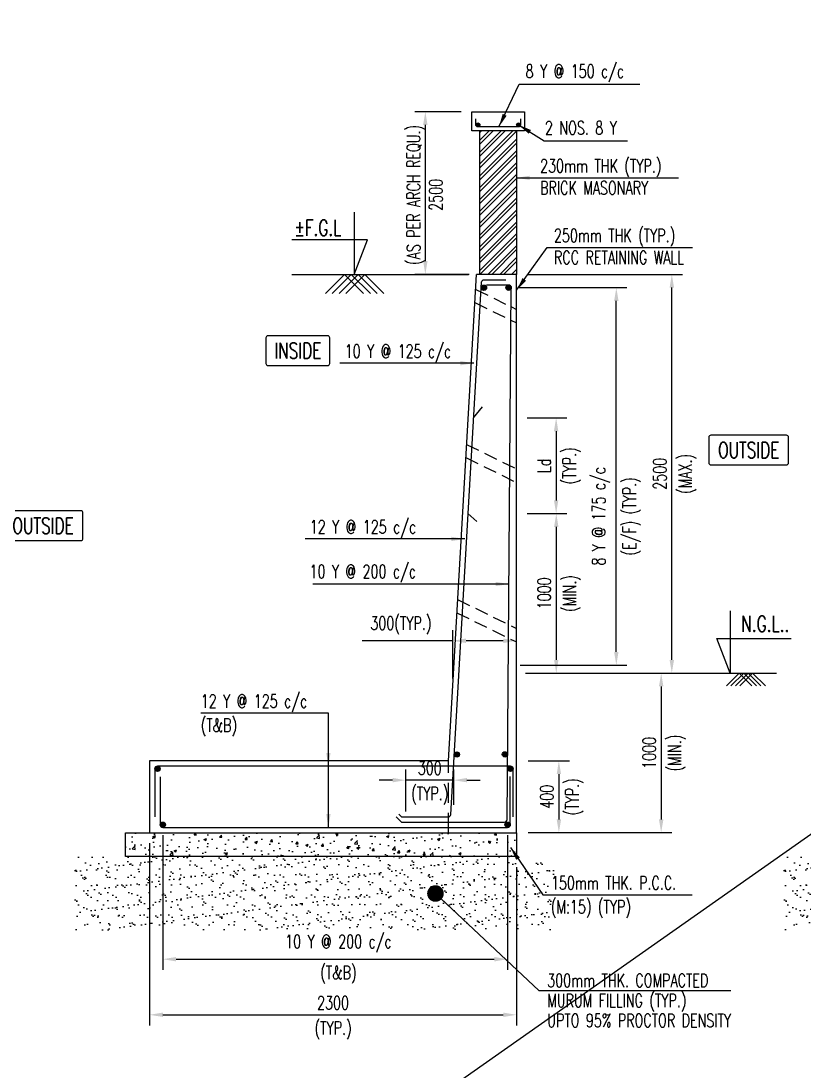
# Model space of a CAD drawing. Header units: millimetres. Extents: x 2843046 to 3042813, y -234641 to -168101.
# Drawn here: x 2879146 to 2893887, y -198694 to -178946 of the extents above; entities that cross this region are included whole.
import ezdxf
from ezdxf.enums import TextEntityAlignment as Align

# ---------------------------------------------------------------- set-up
doc = ezdxf.new("R2010")
doc.units = ezdxf.units.MM
doc.header["$MEASUREMENT"] = 0
doc.header["$PDMODE"] = 34
doc.header["$PDSIZE"] = -5
doc.linetypes.add('Hidden', pattern=[0.375, 0.25, -0.125])
for name, color, linetype in [('NO. BEAM', 3, 'Continuous'), ('S- PILE CAP', 4, 'Continuous'), ('S-BEAM SIZES', 3, 'Continuous'), ('S-COLUMN', 1, 'Continuous'), ('S-CONCRET LINE', 4, 'Continuous'), ('S-DIM-1', 5, 'Continuous'), ('S-FILLING', 9, 'Continuous'), ('S-FOOTING', 4, 'Continuous'), ('S-HATCH', 253, 'Continuous'), ('S-LEVEL SECTION', 3, 'Continuous'), ('S-PCC', 9, 'Continuous'), ('S-REINFORCEMENT', 6, 'Continuous'), ('S-RETAINING WALL', 6, 'Continuous'), ('S-TEXT-1', 4, 'Continuous'), ('TITLE', 6, 'Continuous')]:
    doc.layers.add(name, color=color, linetype=linetype)
doc.layers.add('RIDE-PROFILE', color=8, linetype='Continuous', lineweight=25)
doc.styles.add('ROMANS', font='simplex.shx', dxfattribs={"width": 0.7})
doc.dimstyles.new('dim100', dxfattribs={"dimtxt": 250, "dimasz": 250, "dimexe": 200, "dimexo": 200, "dimgap": 100, "dimtad": 1, "dimdec": 0, "dimzin": 0, "dimdsep": 46, "dimtxsty": 'ROMANS', "dimcen": 0, "dimclrd": 5, "dimclre": 5, "dimclrt": 4, "dimadec": 0, "dimazin": 0, "dimtfac": 1, "dimtdec": 0, "dimtix": 1, "dimtofl": 0, "dimtmove": 2, "dimatfit": 3, "dimfxl": 0, "dimtolj": 1, "dimtzin": 0, "dimlwd": -1, "dimlwe": -1, "dimarcsym": 0})
doc.dimstyles.new('dim33.33', dxfattribs={"dimtxt": 250, "dimasz": 250, "dimexe": 200, "dimexo": 200, "dimgap": 100, "dimtad": 1, "dimdec": 0, "dimlfac": 0.333331, "dimzin": 0, "dimdsep": 46, "dimtxsty": 'ROMANS', "dimcen": 0, "dimclrd": 5, "dimclre": 5, "dimclrt": 4, "dimadec": 0, "dimazin": 0, "dimtfac": 1, "dimtdec": 0, "dimtix": 1, "dimtofl": 0, "dimtmove": 2, "dimatfit": 3, "dimfxl": 0, "dimtolj": 1, "dimtzin": 0, "dimlwd": -1, "dimlwe": -1, "dimarcsym": 0})

# ---------------------------------------------------------------- blocks, each defined once
blk = doc.blocks.new('*D90')
at = {"layer": 'Defpoints', "color": 0, "lineweight": -2}
for p in [(2888313, -183961), (2890339, -183961), (2888331, -191061)]:
    blk.add_point(p, dxfattribs=at)
at = {"layer": 'S-DIM-1', "color": 5}
for p, q in [((2888513, -183961), (2890539, -183961)), ((2888531, -191061), (2890539, -191061))]:
    blk.add_line(p, q, dxfattribs=at)
at = {"layer": 'S-DIM-1', "color": 5, "lineweight": -3}
blk.add_line((2890339, -190811), (2890339, -184211), dxfattribs=at)
at = {"layer": 'S-DIM-1', "color": 5, "lineweight": -2}
for points in [[(2890381, -184211), (2890298, -184211), (2890339, -183961)], [(2890298, -190811), (2890381, -190811), (2890339, -191061)]]:
    blk.add_solid(points, dxfattribs=at)
at = {"layer": 'S-DIM-1', "color": 4, "char_height": 250, "attachment_point": 5, "rotation": 90, "style": 'ROMANS'}
for s, insert in [('\\A1;8 Y @ 175 c/c', (2890049, -188261)), ('\\A1;(E/F) (TYP.)', (2890630, -188261))]:
    blk.add_mtext(s, dxfattribs=dict(at, insert=insert))
blk = doc.blocks.new('*D91')
at = {"layer": 'Defpoints', "color": 0, "lineweight": -2}
for p in [(2888479, -192861), (2888481, -194211), (2889259, -194211)]:
    blk.add_point(p, dxfattribs=at)
at = {"layer": 'S-DIM-1', "color": 5}
for p, q in [((2888679, -192861), (2889459, -192861)), ((2888681, -194211), (2889459, -194211))]:
    blk.add_line(p, q, dxfattribs=at)
at = {"layer": 'S-DIM-1', "color": 5, "lineweight": -3}
blk.add_line((2889259, -193111), (2889259, -193961), dxfattribs=at)
at = {"layer": 'S-DIM-1', "color": 5, "lineweight": -2}
for points in [[(2889301, -193111), (2889218, -193111), (2889259, -192861)], [(2889218, -193961), (2889301, -193961), (2889259, -194211)]]:
    blk.add_solid(points, dxfattribs=at)
at = {"layer": 'S-DIM-1', "color": 4, "char_height": 250, "attachment_point": 5, "rotation": 90, "style": 'ROMANS'}
for s, insert in [('\\A1;{400', (2889034, -193536)), ('\\A1;(TYP.)}', (2889550, -193536))]:
    blk.add_mtext(s, dxfattribs=dict(at, insert=insert))
blk = doc.blocks.new('*D92')
at = {"layer": 'Defpoints', "color": 0, "lineweight": -2}
for p in [(2888460, -186411), (2888460, -188211), (2889208, -188211)]:
    blk.add_point(p, dxfattribs=at)
at = {"layer": 'S-DIM-1', "color": 5}
for p, q in [((2888660, -186411), (2889408, -186411)), ((2888660, -188211), (2889408, -188211))]:
    blk.add_line(p, q, dxfattribs=at)
at = {"layer": 'S-DIM-1', "color": 5, "lineweight": -3}
blk.add_line((2889208, -186661), (2889208, -187961), dxfattribs=at)
at = {"layer": 'S-DIM-1', "color": 5, "lineweight": -2}
for points in [[(2889249, -186661), (2889166, -186661), (2889208, -186411)], [(2889166, -187961), (2889249, -187961), (2889208, -188211)]]:
    blk.add_solid(points, dxfattribs=at)
at = {"layer": 'S-DIM-1', "color": 4, "char_height": 250, "attachment_point": 5, "rotation": 90, "style": 'ROMANS'}
for s, insert in [('\\A1;(TYP.)', (2889498, -187311)), ('\\A1;Ld', (2888983, -187311))]:
    blk.add_mtext(s, dxfattribs=dict(at, insert=insert))
blk = doc.blocks.new('*D93')
at = {"layer": 'Defpoints', "color": 0, "lineweight": -2}
for p in [(2888460, -188211), (2888463, -191211), (2889210, -191211)]:
    blk.add_point(p, dxfattribs=at)
at = {"layer": 'S-DIM-1', "color": 5}
for p, q in [((2888660, -188211), (2889410, -188211)), ((2888663, -191211), (2889410, -191211))]:
    blk.add_line(p, q, dxfattribs=at)
at = {"layer": 'S-DIM-1', "color": 5, "lineweight": -3}
blk.add_line((2889210, -188461), (2889210, -190961), dxfattribs=at)
at = {"layer": 'S-DIM-1', "color": 5, "lineweight": -2}
for points in [[(2889252, -188461), (2889169, -188461), (2889210, -188211)], [(2889169, -190961), (2889252, -190961), (2889210, -191211)]]:
    blk.add_solid(points, dxfattribs=at)
at = {"layer": 'S-DIM-1', "color": 4, "char_height": 250, "attachment_point": 5, "rotation": 90, "style": 'ROMANS'}
for s, insert in [('\\A1;\\P1000', (2888777, -189711)), ('\\A1;(MIN.)', (2889501, -189711))]:
    blk.add_mtext(s, dxfattribs=dict(at, insert=insert))
blk = doc.blocks.new('*D94')
at = {"layer": 'Defpoints', "color": 0, "lineweight": -2}
for p in [(2887263, -190602), (2888463, -191138), (2887263, -191511)]:
    blk.add_point(p, dxfattribs=at)
at = {"layer": 'S-DIM-1', "color": 5}
for p, q in [((2887263, -191311), (2887263, -190402)), ((2888463, -190938), (2888463, -190402))]:
    blk.add_line(p, q, dxfattribs=at)
at = {"layer": 'S-DIM-1', "color": 5, "lineweight": -3}
for p, q in [((2887263, -190602), (2885563, -190602)), ((2888213, -190602), (2887513, -190602))]:
    blk.add_line(p, q, dxfattribs=at)
at = {"layer": 'S-DIM-1', "color": 5, "lineweight": -2}
for points in [[(2887513, -190561), (2887513, -190644), (2887263, -190602)], [(2888213, -190644), (2888213, -190561), (2888463, -190602)]]:
    blk.add_solid(points, dxfattribs=at)
at = {"layer": 'S-DIM-1', "color": 4, "insert": (2886288, -190312), "char_height": 250, "attachment_point": 5, "style": 'ROMANS'}
blk.add_mtext('\\A1;{300(TYP.)}', dxfattribs=at)
blk = doc.blocks.new('*D95')
at = {"layer": 'Defpoints', "color": 0, "lineweight": -2}
for p in [(2886381, -193224), (2887281, -193885), (2886381, -194011)]:
    blk.add_point(p, dxfattribs=at)
at = {"layer": 'S-DIM-1', "color": 5}
for p, q in [((2886381, -193811), (2886381, -193024)), ((2887281, -193685), (2887281, -193024))]:
    blk.add_line(p, q, dxfattribs=at)
at = {"layer": 'S-DIM-1', "color": 5, "lineweight": -3}
for p, q in [((2886131, -193224), (2885881, -193224)), ((2887281, -193224), (2886381, -193224)), ((2887531, -193224), (2887781, -193224))]:
    blk.add_line(p, q, dxfattribs=at)
at = {"layer": 'S-DIM-1', "color": 5, "lineweight": -2}
for points in [[(2886131, -193265), (2886131, -193182), (2886381, -193224)], [(2887531, -193182), (2887531, -193265), (2887281, -193224)]]:
    blk.add_solid(points, dxfattribs=at)
at = {"layer": 'S-DIM-1', "color": 4, "char_height": 250, "attachment_point": 5, "style": 'ROMANS'}
for s, insert in [('\\A1;300', (2886831, -192999)), ('\\A1;(TYP.)', (2886831, -193514))]:
    blk.add_mtext(s, dxfattribs=dict(at, insert=insert))
blk = doc.blocks.new('*D96')
at = {"layer": 'Defpoints', "color": 0, "lineweight": -2}
for p in [(2888463, -191211), (2888481, -194211), (2891183, -194211)]:
    blk.add_point(p, dxfattribs=at)
at = {"layer": 'S-DIM-1', "color": 5}
for p, q in [((2888663, -191211), (2891383, -191211)), ((2888681, -194211), (2891383, -194211))]:
    blk.add_line(p, q, dxfattribs=at)
at = {"layer": 'S-DIM-1', "color": 5, "lineweight": -3}
blk.add_line((2891183, -191461), (2891183, -193961), dxfattribs=at)
at = {"layer": 'S-DIM-1', "color": 5, "lineweight": -2}
for points in [[(2891225, -191461), (2891141, -191461), (2891183, -191211)], [(2891141, -193961), (2891225, -193961), (2891183, -194211)]]:
    blk.add_solid(points, dxfattribs=at)
at = {"layer": 'S-DIM-1', "color": 4, "char_height": 250, "attachment_point": 5, "rotation": 90, "style": 'ROMANS'}
for s, insert in [('\\A1;1000', (2890958, -192711)), ('\\A1;(MIN.)', (2891474, -192711))]:
    blk.add_mtext(s, dxfattribs=dict(at, insert=insert))
blk = doc.blocks.new('*D97')
at = {"layer": 'Defpoints', "color": 0, "lineweight": -2}
for p in [(2888481, -183711), (2891383, -183711), (2888463, -191211)]:
    blk.add_point(p, dxfattribs=at)
at = {"layer": 'S-DIM-1', "color": 5}
for p, q in [((2888681, -183711), (2891583, -183711)), ((2888663, -191211), (2891583, -191211))]:
    blk.add_line(p, q, dxfattribs=at)
at = {"layer": 'S-DIM-1', "color": 5, "lineweight": -3}
blk.add_line((2891383, -190961), (2891383, -183961), dxfattribs=at)
at = {"layer": 'S-DIM-1', "color": 5, "lineweight": -2}
for points in [[(2891425, -183961), (2891341, -183961), (2891383, -183711)], [(2891341, -190961), (2891425, -190961), (2891383, -191211)]]:
    blk.add_solid(points, dxfattribs=at)
at = {"layer": 'S-DIM-1', "color": 4, "char_height": 250, "attachment_point": 5, "rotation": 90, "style": 'ROMANS'}
for s, insert in [('\\A1;2500', (2891158, -187461)), ('\\A1;(MAX.)', (2891674, -187461))]:
    blk.add_mtext(s, dxfattribs=dict(at, insert=insert))
blk = doc.blocks.new('*D98')
at = {"layer": 'Defpoints', "color": 0, "lineweight": -2}
for p in [(2881813, -194061), (2888295, -194061), (2888295, -196591)]:
    blk.add_point(p, dxfattribs=at)
at = {"layer": 'S-DIM-1', "color": 5}
for p, q in [((2881813, -194261), (2881813, -196791)), ((2888295, -194261), (2888295, -196791)), ((2882063, -196591), (2888045, -196591))]:
    blk.add_line(p, q, dxfattribs=at)
at = {"layer": 'S-DIM-1', "color": 5, "lineweight": -2}
for points in [[(2882063, -196550), (2882063, -196633), (2881813, -196591)], [(2888045, -196633), (2888045, -196550), (2888295, -196591)]]:
    blk.add_solid(points, dxfattribs=at)
at = {"layer": 'S-DIM-1', "color": 4, "char_height": 250, "attachment_point": 5, "style": 'ROMANS'}
for s, insert in [('\\A1;{10 Y @ 200 c/c', (2885113, -196301)), ('\\A1;(T&B)}', (2885113, -196882))]:
    blk.add_mtext(s, dxfattribs=dict(at, insert=insert))
blk = doc.blocks.new('*D99')
at = {"layer": 'Defpoints', "color": 0, "lineweight": -2}
for p in [(2881563, -194211), (2888463, -194661), (2888463, -197637)]:
    blk.add_point(p, dxfattribs=at)
at = {"layer": 'S-DIM-1', "color": 5}
for p, q in [((2881563, -194411), (2881563, -197837)), ((2888463, -194861), (2888463, -197837)), ((2881813, -197637), (2888213, -197637))]:
    blk.add_line(p, q, dxfattribs=at)
at = {"layer": 'S-DIM-1', "color": 5, "lineweight": -2}
for points in [[(2881813, -197595), (2881813, -197678), (2881563, -197637)], [(2888213, -197678), (2888213, -197595), (2888463, -197637)]]:
    blk.add_solid(points, dxfattribs=at)
at = {"layer": 'S-DIM-1', "color": 4, "char_height": 250, "attachment_point": 5, "style": 'ROMANS'}
for s, insert in [('\\A1;2300', (2885013, -197412)), ('\\A1;(TYP.)', (2885013, -197927))]:
    blk.add_mtext(s, dxfattribs=dict(at, insert=insert))
blk = doc.blocks.new('*D143')
at = {"layer": 'Defpoints', "color": 0, "lineweight": -2}
for p in [(2887623, -180651), (2886748, -183711), (2887773, -183711)]:
    blk.add_point(p, dxfattribs=at)
at = {"layer": 'S-DIM-1', "color": 5}
for p, q in [((2887423, -180651), (2886548, -180651)), ((2887573, -183711), (2886548, -183711))]:
    blk.add_line(p, q, dxfattribs=at)
at = {"layer": 'S-DIM-1', "color": 5, "lineweight": -3}
blk.add_line((2886748, -180901), (2886748, -183461), dxfattribs=at)
at = {"layer": 'S-DIM-1', "color": 5, "lineweight": -2}
for points in [[(2886790, -180901), (2886707, -180901), (2886748, -180651)], [(2886707, -183461), (2886790, -183461), (2886748, -183711)]]:
    blk.add_solid(points, dxfattribs=at)
at = {"layer": 'S-DIM-1', "color": 4, "insert": (2886736, -182215), "char_height": 250, "attachment_point": 5, "rotation": 90, "style": 'ROMANS'}
blk.add_mtext('\\A1;{(AS PER ARCH REQU.)\\P2500}', dxfattribs=at)

msp = doc.modelspace()

# ---------------------------------------------------------------- hatches: boundary and pattern name
at = {"layer": 'S-FILLING', "linetype": 'ByBlock'}
h = msp.add_hatch(dxfattribs=at)
h.set_pattern_fill('AR-SAND', color=8, scale=150, style=0)
h.set_pattern_definition([(37.5, (1858548.22, -239336.63), (-9.449004, 289.023565), [0, -228, 0, -255, 0, -243.75]), (7.5, (1858548.22, -239336.63), (265.4665, 423.32191), [0, -123, 0, -205.5, 0, -78.75]), (327.5, (1858363.72, -239336.63), (467.12128, 0.84886), [0, -75, 0, -270, 0, -352.5]), (317.5, (1858363.72, -239336.63), (450.91899, 131.65133), [0, -37.5, 0, -177, 0, -202.5])])
h.paths.add_polyline_path([(2880140.7, -196041.4), (2880140.7, -194661.4), (2889170.7, -194661.4), (2889170.7, -196041.4)])
h = msp.add_hatch(dxfattribs=at)
h.set_pattern_fill('AR-SAND', color=8, scale=150, style=0)
h.set_pattern_definition([(37.5, (1871884.48, -239336.63), (-9.449004, 289.023565), [0, -228, 0, -255, 0, -243.75]), (7.5, (1871884.48, -239336.63), (265.4665, 423.32191), [0, -123, 0, -205.5, 0, -78.75]), (327.5, (1871699.98, -239336.63), (467.12128, 0.84886), [0, -75, 0, -270, 0, -352.5]), (317.5, (1871699.98, -239336.63), (450.91899, 131.65133), [0, -37.5, 0, -177, 0, -202.5])])
h.paths.add_polyline_path([(2893476.9, -196041.4), (2893476.9, -194661.4), (2902506.9, -194661.4), (2902506.9, -196041.4)])
at = {"layer": 'S-HATCH'}
h = msp.add_hatch(dxfattribs=at)
h.set_pattern_fill('ANSI32', color=256, scale=420, style=0)
h.set_pattern_definition([(45, (-5860486.38, 216868.26), (-111.369318, 111.369318), []), (45, (-5860412.14, 216868.26), (-111.369318, 111.369318), [])])
h.paths.add_polyline_path([(2887773, -183711.4), (2887773, -181011.4), (2888463, -181011.4), (2888463, -183711.4)])
at = {"layer": 'S-PCC', "linetype": 'ByBlock'}
h = msp.add_hatch(dxfattribs=at)
h.set_pattern_fill('AR-CONC,_O', color=8, scale=66.666667)
h.set_pattern_definition([(50, (-14214596.77, 217115.87), (478.173455, -41.834757), [50, -550]), (355, (-14214596.77, 217115.87), (-92.500889, 501.461422), [40, -440]), (100.4514445, (-14214556.9, 217112.4), (385.672564, 459.626661), [42.493461, -467.428075]), (46.1842, (-14214596.77, 217249.2), (711.49422, -110.346187), [75, -825]), (96.6356355, (-14214537.5, 217240), (623.107964, 649.4124), [63.740228, -701.142507]), (351.184164, (-14214596.8, 217249.2), (623.107963, 649.4124), [60, -660]), (21, (-14214530.1, 217215.87), (397.938035, -268.412594), [50, -550]), (326, (-14214530.1, 217215.87), (162.210221, 483.433363), [40, -440]), (71.4514447, (-14214496.94, 217193.5), (560.148251, 215.020769), [42.49346, -467.428075]), (37.5, (-14214596.77, 217115.87), (8.1065702, 221.9292359), [0, -434.6666667, 0, -446.6666667, 0, -441.6666667]), (7.5, (-14214596.77, 217115.87), (175.3796916, 262.9411413), [0, -254.6666667, 0, -424.6666667, 0, -168.3333333]), (327.5, (-14214745.44, 217115.87), (355.8816241, -15.0365812), [0, -166.6666667, 0, -520, 0, -690]), (317.5, (-14214812.1, 217115.87), (388.7907796, 66.736655), [0, -216.6666667, 0, -345.3333333, 0, -490])])
h.paths.add_polyline_path([(2881113, -194661.4), (2881113, -194211.4), (2888463, -194211.4), (2888463, -194661.4)])

# ---------------------------------------------------------------- linework, layer by layer
at = {"layer": 'NO. BEAM', "color": 7}
for points in [[(2884912.1, -184866.4), (2883792.1, -184866.4, 0.4142136), (2883752.1, -184906.4), (2883752.1, -185386.4, 0.4142136), (2883792.1, -185426.4), (2884912.1, -185426.4, 0.4142136), (2884952.1, -185386.4), (2884952.1, -184906.4, 0.4142136)], [(2893538.9, -186735.5), (2892118.9, -186735.5, 0.4142136), (2892078.9, -186775.5), (2892078.9, -187255.5, 0.4142136), (2892118.9, -187295.5), (2893538.9, -187295.5, 0.4142136), (2893578.9, -187255.5), (2893578.9, -186775.5, 0.4142136)]]:
    msp.add_lwpolyline(points, format="xyb", close=True, dxfattribs=at)
at = {"layer": 'NO. BEAM', "color": 7, "elevation": 153328.1}
msp.add_lwpolyline([(2880270.6, -188158), (2878850.6, -188158, 0.4142136), (2878810.6, -188198), (2878810.6, -188678, 0.4142136), (2878850.6, -188718), (2880270.6, -188718, 0.4142136), (2880310.6, -188678), (2880310.6, -188198, 0.4142136)], format="xyb", close=True, dxfattribs=at)
at = {"layer": 'RIDE-PROFILE', "color": 2, "linetype": 'Hidden', "ltscale": 1000}
for p, q in [((2887696.4, -183994.5), (2888463.7, -184370.4)), ((2887681.8, -184242.3), (2888464, -184625.4)), ((2887524.8, -186910.5), (2888463, -187370.1)), ((2887510.2, -187158.3), (2888463, -187625)), ((2887353.3, -189826.5), (2888463, -190370.1)), ((2887338.7, -190074.3), (2888463, -190625))]:
    msp.add_line(p, q, dxfattribs=at)
at = {"layer": 'S- PILE CAP', "color": 8, "linetype": 'Hidden', "ltscale": 1500}
msp.add_line((2887185.1, -194211.4), (2887185.1, -192861.4), dxfattribs=at)
at = {"layer": 'S-BEAM SIZES', "color": 30, "lineweight": -2}
msp.add_line((2931157.9, -168100.8, 153353), (2843046.1, -230083.7, 153353), dxfattribs=at)
at = {"layer": 'S-COLUMN', "color": 4}
for points in [[(2887773, -183711.4), (2887773, -181011.4)], [(2888463, -181011.4), (2888463, -183711.4)]]:
    msp.add_lwpolyline(points, dxfattribs=at)
at = {"layer": 'S-CONCRET LINE'}
msp.add_lwpolyline([(2887623, -181011.4), (2887623, -180651.4), (2888613, -180651.4), (2888613, -181011.4)], close=True, dxfattribs=at)
at = {"layer": 'S-FOOTING'}
msp.add_lwpolyline([(2887185.1, -192861.4), (2881563, -192861.4), (2881563, -194211.4), (2888463, -194211.4), (2888463, -183711.4)], dxfattribs=at)
at = {"layer": 'S-LEVEL SECTION'}
for p, q in [((2884239.8, -183711.4), (2887563, -183711.4)), ((2888630.7, -191211.4), (2893354.2, -191211.4))]:
    msp.add_line(p, q, dxfattribs=at)
for points in [[(2885412.1, -182541), (2885412.1, -183711.4), (2885662.1, -183061.4), (2884239.8, -183061.4)], [(2892481.1, -190041), (2892481.1, -191211.4), (2892231.1, -190561.4), (2893624.8, -190561.4)]]:
    msp.add_lwpolyline(points, dxfattribs=at)
at = {"layer": 'S-PCC', "color": 8}
for points in [[(2884871.7, -184069.3), (2885229.7, -183711.4), (2885587.7, -184069.3)], [(2884998.3, -184069.3), (2885356.3, -183711.4), (2885714.2, -184069.3)], [(2885124.9, -184069.3), (2885482.8, -183711.4), (2885840.8, -184069.3)], [(2885251.4, -184069.3), (2885609.4, -183711.4), (2885967.4, -184069.3)], [(2892888.6, -191450), (2892649.9, -191211.4), (2892411.3, -191450)], [(2892973, -191450), (2892734.3, -191211.4), (2892495.7, -191450)], [(2893057.3, -191450), (2892818.7, -191211.4), (2892580, -191450)], [(2893141.7, -191450), (2892903.1, -191211.4), (2892664.4, -191450)]]:
    msp.add_lwpolyline(points, dxfattribs=at)
msp.add_lwpolyline([(2881113, -194661.4), (2881113, -194211.4), (2888463, -194211.4), (2888463, -194661.4)], close=True, dxfattribs=at)
at = {"layer": 'S-REINFORCEMENT', "color": 5, "ltscale": 10}
for p, q in [((2886202.5, -193914.3), (2886302.5, -194014.3)), ((2886252.5, -193864.3), (2886302.5, -193914.3))]:
    msp.add_line(p, q, dxfattribs=at)
at = {"layer": 'S-REINFORCEMENT'}
msp.add_lwpolyline([(2888538, -180786.4), (2888538, -180898.9, -0.4142136), (2888500.5, -180936.4), (2887735.5, -180936.4, -0.4142136), (2887698, -180898.9), (2887698, -180786.4)], format="xyb", dxfattribs=at)
at = {"layer": 'S-REINFORCEMENT', "const_width": 37.5}
for points in [[(2887716.8, -180898.9, 1), (2887754.3, -180898.9, 1)], [(2888519.3, -180898.9, -1), (2888481.8, -180898.9, -1)]]:
    msp.add_lwpolyline(points, format="xyb", close=True, dxfattribs=at)
at = {"layer": 'S-REINFORCEMENT', "ltscale": 10}
for points in [[(2886302.5, -193914.3), (2887176.1, -193914.3, 0.3971072), (2887226, -193867.2), (2887804.5, -183858.4, -0.3971072), (2887854.4, -183811.4), (2888263, -183811.4)], [(2886302.5, -194014.3), (2888234.8, -194014.3, 0.4142136), (2888284.8, -193964.3), (2888363, -183961.4, 0.4142136), (2888313, -183911.4), (2887900.8, -183911.4)], [(2888398.4, -193911.4), (2888398.4, -193011.4, 0.4142136), (2888348.4, -192961.4), (2881713, -192961.4, 0.4142136), (2881663, -193011.4), (2881663, -193911.4)], [(2881763, -193161.4), (2881763, -194061.4, 0.4142136), (2881813, -194111.4), (2888294.5, -194111.4, 0.4142136), (2888344.5, -194061.4), (2888344.5, -193153.2)]]:
    msp.add_lwpolyline(points, format="xyb", dxfattribs=at)
at = {"layer": 'S-REINFORCEMENT', "ltscale": 10, "const_width": 50}
for points in [[(2887825.8, -183961.4, 1), (2887875.8, -183961.4, 1)], [(2888288, -183961.4, 1), (2888338, -183961.4, 1)], [(2887315.7, -192740.5, 1), (2887365.7, -192740.5, 1)], [(2888219.4, -192740, 1), (2888269.4, -192740, 1)], [(2881738, -193011.4, 1), (2881688, -193011.4, 1)], [(2888323.4, -193011.4, -1), (2888373.4, -193011.4, -1)], [(2881838, -194061.4, -1), (2881788, -194061.4, -1)], [(2881838, -194061.4, -1), (2881788, -194061.4, -1)], [(2888319.5, -194061.4, -1), (2888269.5, -194061.4, -1)], [(2888319.5, -194061.4, -1), (2888269.5, -194061.4, -1)]]:
    msp.add_lwpolyline(points, format="xyb", close=True, dxfattribs=at)
at = {"layer": 'S-REINFORCEMENT', "ltscale": 10}
for points in [[(2887654.4, -186411.4), (2887823.7, -186204.8)], [(2887548.5, -188211.4), (2887714.6, -188356.6)]]:
    msp.add_lwpolyline(points, dxfattribs=at)
at = {"layer": 'S-REINFORCEMENT'}
for centre in [(2887735.5, -180898.9), (2888500.5, -180898.9)]:
    msp.add_circle(centre, 37.5, dxfattribs=at)
at = {"layer": 'S-REINFORCEMENT', "ltscale": 10}
for centre in [(2887850.8, -183961.4), (2888313, -183961.4), (2887340.7, -192740.5), (2888244.4, -192740), (2881713, -193011.4), (2888348.4, -193011.4), (2881813, -194061.4), (2881813, -194061.4), (2888294.5, -194061.4), (2888294.5, -194061.4)]:
    msp.add_circle(centre, 50, dxfattribs=at)
at = {"layer": 'S-RETAINING WALL', "color": 4}
msp.add_line((2888463, -183711.4), (2887713, -183711.4), dxfattribs=at)
msp.add_lwpolyline([(2887185.1, -192861.4), (2887713, -183711.4)], dxfattribs=at)

# ---------------------------------------------------------------- texts
at = {"layer": 'S-LEVEL SECTION', "style": 'ROMANS', "width": 0.7}
for s, p in [('%%PF.G.L', (2884286.6, -182836.4, 1646062.9)), ('N.G.L..', (2892690.6, -190283.8, 54.2))]:
    msp.add_text(s, height=300, dxfattribs=at).set_placement(p, align=Align.MIDDLE_LEFT)
at = {"layer": 'S-TEXT-1', "style": 'ROMANS', "width": 0.7}
for s, p in [('8 Y @ 150 c/c', (2888633.5, -179890.6, 1646062.9)), ('2 NOS. 8 Y', (2888998.3, -180956.5, 1646062.9)), ('230mm THK (TYP.)', (2888906.3, -181670.8, 1646062.9)), ('BRICK MASONARY', (2888906.3, -182085.1, 1646062.9)), ('250mm THK (TYP.)', (2889166.3, -182979, 1646062.9)), ('RCC RETAINING WALL', (2889166.3, -183393.2, 1646062.9)), ('10 Y @ 125 c/c', (2885231, -185157.7, 24.9)), ('12 Y @ 125 c/c', (2884574.3, -188461.7, 24.9)), ('10 Y @ 200 c/c', (2884570.1, -189297.5, 0)), ('12 Y @ 125 c/c', (2882524.8, -191737.2, 24.9)), ('(T&B)', (2882524.8, -192187.2, 24.9)), ('150mm THK. P.C.C.', (2889110.2, -195156.5, 24.9)), ('150mm THK. P.C.C.', (2889110.2, -195156.5, 24.9)), ('(M:15) (TYP)', (2889107.2, -195604.1, 24.9)), ('(M:15) (TYP)', (2889107.2, -195604.1, 24.9)), ('300mm THK. COMPACTED', (2889039.3, -196989.8)), ('MURUM FILLING (TYP.)', (2889039.3, -197366.4)), ('UPTO 95%%% PROCTOR DENSITY', (2889039.3, -197741.4))]:
    msp.add_text(s, height=250, dxfattribs=at).set_placement(p, align=Align.MIDDLE_LEFT)
at = {"layer": 'TITLE', "color": 2, "style": 'ROMANS', "width": 0.7}
for s, p in [('INSIDE', (2884352.1, -185146.4, 1646062.9)), ('OUTSIDE', (2892828.9, -187015.5, 54.2)), ('OUTSIDE', (2879560.6, -188438, 153328.1))]:
    msp.add_text(s, height=300, dxfattribs=at).set_placement(p, align=Align.MIDDLE_CENTER)

# ---------------------------------------------------------------- dimensions: what is measured, and where the dimension line sits
at = {"layer": 'S-DIM-1'}
for base, p1, p2, angle, text, override, picture, middle in [((2886748.4, -183711.4), (2887623, -180651.4, 24.9), (2887773, -183711.4), 90, '{(AS PER ARCH REQU.)\\P2500}', {"dimtofl": 1, "dimtmove": 1, "dimlwd": 65533}, '*D143', (2887192.9, -182215.2)), ((2890339.3, -183961.4, 1646062.9), (2888330.7, -191061.4), (2888313, -183961.4, 1646062.9), 90, '8 Y @ 175 c/c\\X(E/F) (TYP.)', {"dimtxt": 250, "dimasz": 250, "dimtofl": 1, "dimtmove": 0, "dimlwd": 65533}, '*D90', (2890339.3, -188261.4, 1646062.9)), ((2887263, -190602.4, 49.9), (2888463, -191138.1, -1646038), (2887263, -191511.4, -1646038), 180, '{300(TYP.)}', {"dimtxt": 250, "dimasz": 250, "dimtxsty": 'ROMANS', "dimtofl": 1, "dimtmove": 0, "dimlwd": 65533}, '*D94', (2886288, -190602.4, 49.9))]:
    dim = msp.add_linear_dim(base=base, p1=p1, p2=p2, angle=angle, text=text, dimstyle='dim33.33', override=override, dxfattribs=at)
    dim.commit()
    dim.dimension.update_dxf_attribs({"geometry": picture, "text_midpoint": middle, "dimtype": 160})
for base, p1, p2, angle, text, override, picture, middle in [((2891383.2, -183711.4, 1646038), (2888463, -191211.4, -1646038), (2888480.7, -183711.4, 1646062.9), 270, '<>\\X(MAX.)', {"dimtxt": 250, "dimasz": 250, "dimtxsty": 'ROMANS', "dimtofl": 1, "dimtmove": 0, "dimlwd": 65533}, '*D97', (2891383.2, -187461.4, 1646038)), ((2889207.7, -188211.4, -1646038), (2888460.4, -186411.4, -3292100.9), (2888460.4, -188211.4, -3292100.9), 90, 'Ld\\X(TYP.)', {"dimtxt": 250, "dimasz": 250, "dimtofl": 1, "dimtmove": 0, "dimlwd": 65533}, '*D92', (2889207.7, -187311.4, -1646038)), ((2889210.3, -191211.4, -1646038), (2888460.4, -188211.4, -3292100.9), (2888463, -191211.4, -1646038), 90, '\\P<>\\X(MIN.)', {"dimtxt": 250, "dimasz": 250, "dimtxsty": 'ROMANS', "dimtofl": 1, "dimtmove": 0, "dimlwd": 65533}, '*D93', (2889210.3, -189711.4, -1646038)), ((2891183.2, -194211.4), (2888463, -191211.4, -1646038), (2888480.7, -194211.4, 45.4), 90, '<>\\X(MIN.)', {"dimtxt": 250, "dimasz": 250, "dimtxsty": 'ROMANS', "dimtofl": 1, "dimtmove": 0, "dimlwd": 65533}, '*D96', (2891183.2, -192711.4)), ((2886380.7, -193223.5, 24.9), (2887280.7, -193884.5, 24.9), (2886380.7, -194011.4, 24.9), 180, '<>\\X(TYP.)', {"dimtxt": 250, "dimasz": 250, "dimtofl": 1, "dimtmove": 0, "dimlwd": 65533}, '*D95', (2886830.7, -193223.5, 24.9)), ((2889259.5, -194211.4, 24.9), (2888479.3, -192861.4, 49.9), (2888480.7, -194211.4, 49.9), 90, '{400\\X(TYP.)}', {"dimtxt": 250, "dimasz": 250, "dimtxsty": 'ROMANS', "dimtofl": 1, "dimtmove": 0, "dimlwd": 65533}, '*D91', (2889259.5, -193536.4, 24.9))]:
    dim = msp.add_linear_dim(base=base, p1=p1, p2=p2, angle=angle, text=text, dimstyle='dim33.33', override=override, dxfattribs=at)
    dim.commit()
    dim.dimension.update_dxf_attribs({"geometry": picture, "text_midpoint": middle})
dim = msp.add_linear_dim(base=(2888294.5, -196591.2, 49.9), p1=(2881813, -194061.4, 24.9), p2=(2888294.5, -194061.4), text='{10 Y @ 200 c/c\\X(T&B)}', dimstyle='dim33.33', override={"dimtxt": 250, "dimasz": 250, "dimtxsty": 'ROMANS', "dimtmove": 0}, dxfattribs=at)
dim.commit()
dim.dimension.update_dxf_attribs({"geometry": '*D98', "text_midpoint": (2885113, -196591.2, 49.9), "dimtype": 160})
dim = msp.add_linear_dim(base=(2888463, -197636.5, 49.9), p1=(2881563, -194211.4, 24.9), p2=(2888463, -194661.4, -1646038), text='<>\\X(TYP.)', dimstyle='dim33.33', override={"dimtxt": 250, "dimasz": 250, "dimtmove": 0}, dxfattribs=at)
dim.commit()
dim.dimension.update_dxf_attribs({"geometry": '*D99', "text_midpoint": (2885013, -197636.5, 49.9)})

# ---------------------------------------------------------------- leaders
for points, override in [([(2884925.6, -192961.4), (2884925.6, -191962.2), (2882524.8, -191962.2)], {"dimtad": 0, "dimarcsym": 1}), ([(2884925.6, -194111.4), (2884925.6, -191962.2), (2882524.8, -191962.2)], {"dimgap": 100, "dimtad": 0, "dimarcsym": 1})]:
    msp.add_leader(points, dimstyle='dim100', override=override)
for points, dimstyle in [([(2888132.5, -180936.4, 1646062.9), (2888513.5, -180130.6, 1646062.9), (2890779.1, -180130.6, 1646062.9)], 'dim33.33'), ([(2888500.5, -180898.9, 1646062.9), (2888979.6, -181196.5, 1646062.9), (2890547, -181196.5, 1646062.9)], 'dim33.33'), ([(2888463, -181895.8, 1646062.9), (2891509.2, -181895.8, 1646062.9)], 'dim100'), ([(2888463.3, -184009.6, 1646062.9), (2889038.3, -183204, 1646062.9), (2891769.2, -183204, 1646062.9)], 'dim100'), ([(2887657.2, -185381.6, 24.9), (2885142.4, -185382.7, 24.9)], 'dim100'), ([(2887488.2, -188686.9, 24.9), (2884485.7, -188686.7, 24.9)], 'dim100'), ([(2888319.4, -189534.7), (2884634.4, -189534.7)], 'dim100'), ([(2888350.7, -194492.9, 24.9), (2888957.2, -195379.1, 24.9), (2891765.9, -195379.1, 24.9)], 'dim33.33'), ([(2888350.7, -194492.9, 24.9), (2888957.2, -195379.1, 24.9), (2891765.9, -195379.1, 24.9)], 'dim33.33')]:
    msp.add_leader(points, dimstyle=dimstyle, dxfattribs=at)
msp.add_leader([(2886938.6, -195356), (2888883.6, -197178.1), (2892493.7, -197178.1)], dimstyle='dim100', override={"dimasz": 312.5, "dimldrblk": 'Dot'}, dxfattribs=at)

doc.saveas('drawing.dxf')
